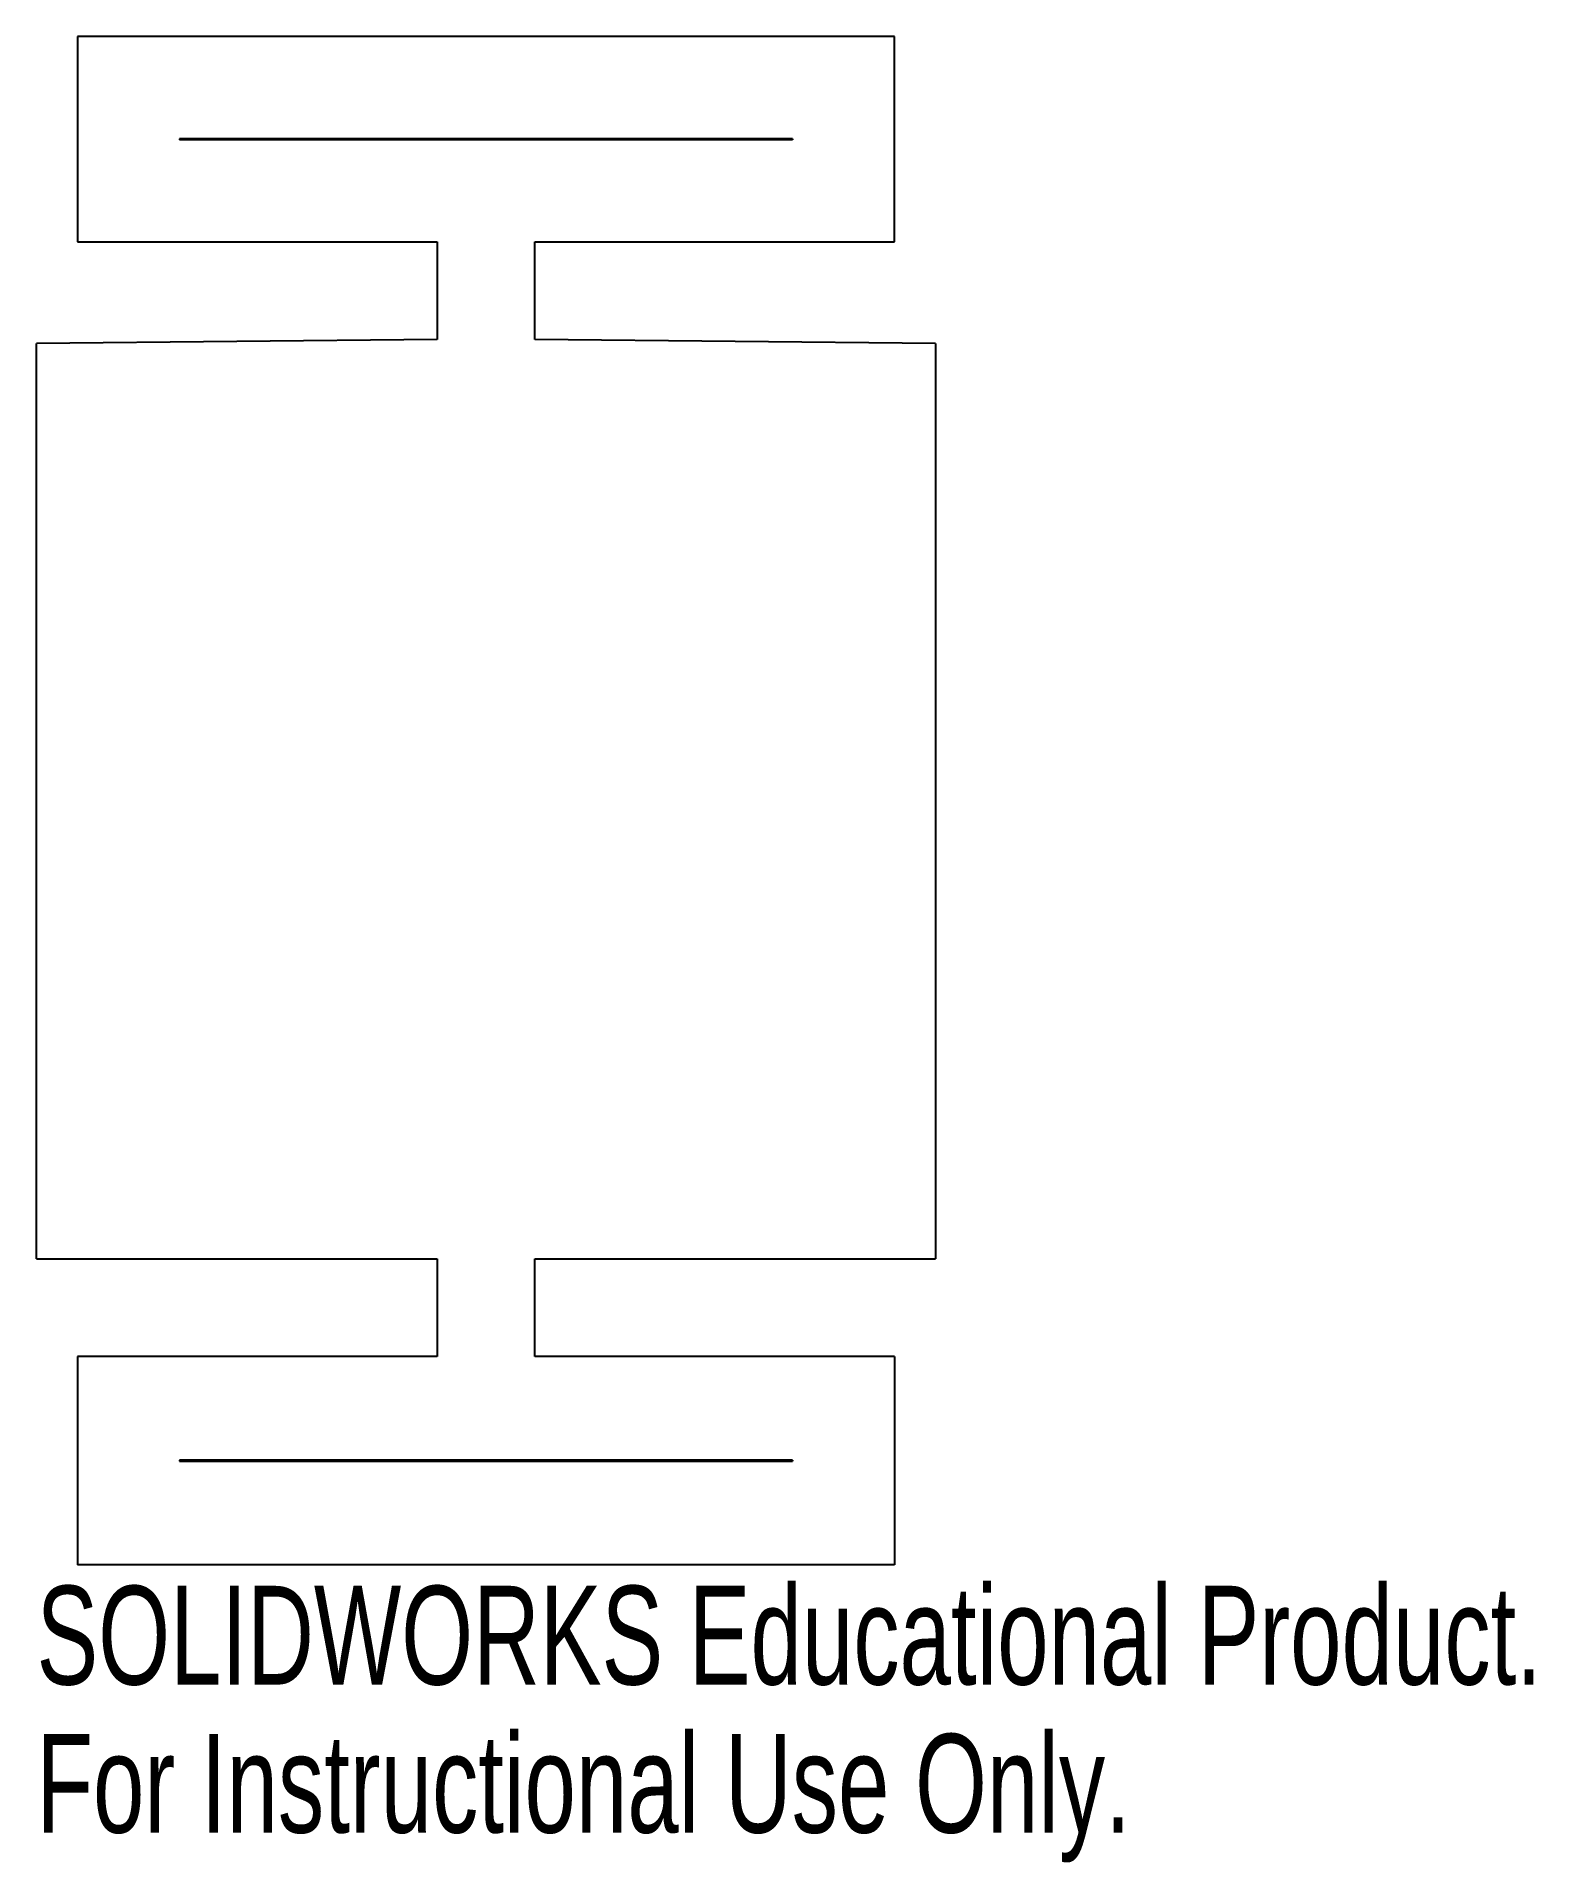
# Model space of a CAD drawing. Header units: inches. Extents: x -1.85 to 1.03, y -3.12 to 0.4.
import ezdxf

# ---------------------------------------------------------------- set-up
doc = ezdxf.new("R2010")
doc.units = ezdxf.units.IN
doc.header["$MEASUREMENT"] = 0
doc.styles.add('SLDTEXTSTYLE0', font='TXT', dxfattribs={"width": 0.7})

msp = doc.modelspace()

# ---------------------------------------------------------------- linework, layer by layer
at = {"color": 7, "linetype": 'Continuous', "lineweight": 25}
for p, q in [((-0.1969, 0.3957), (-1.7717, 0.3957)), ((-1.7717, 0.3957), (-1.7717, 0)), ((-0.1969, 0), (-0.1969, 0.3957)), ((-1.5748, 0.1988), (-1.5748, 0.1969)), ((-0.3937, 0.1988), (-1.5748, 0.1988)), ((-0.3937, 0.1969), (-1.5748, 0.1969)), ((-0.3937, 0.1988), (-0.3937, 0.1969)), ((-1.7717, 0), (-1.0783, 0)), ((-1.0783, 0), (-1.0783, -0.188)), ((-0.8903, -0.188), (-0.8903, 0)), ((-0.8903, 0), (-0.1969, 0)), ((-1.0783, -0.188), (-1.8504, -0.1957)), ((-1.8504, -1.9597), (-1.8504, -0.1957)), ((-0.1181, -0.1957), (-0.8903, -0.188)), ((-0.1181, -0.1957), (-0.1181, -1.9597)), ((-1.8504, -1.9597), (-1.0783, -1.9597)), ((-1.0783, -1.9597), (-1.0783, -2.1477)), ((-0.8903, -2.1477), (-0.8903, -1.9597)), ((-0.8903, -1.9597), (-0.1181, -1.9597)), ((-1.0783, -2.1477), (-1.7717, -2.1477)), ((-1.7717, -2.1477), (-1.7717, -2.5496)), ((-0.1969, -2.1477), (-0.8903, -2.1477)), ((-0.1969, -2.1477), (-0.1969, -2.5496)), ((-1.5748, -2.3477), (-1.5748, -2.3496)), ((-0.3937, -2.3477), (-1.5748, -2.3477)), ((-1.5748, -2.3496), (-0.3937, -2.3496)), ((-0.3937, -2.3477), (-0.3937, -2.3496)), ((-0.1969, -2.5496), (-1.7717, -2.5496))]:
    msp.add_line(p, q, dxfattribs=at)

# ---------------------------------------------------------------- texts
at = {"color": 7, "linetype": 'Continuous', "char_height": 0.1903, "attachment_point": 1, "style": 'SLDTEXTSTYLE0'}
for s, insert in [('SOLIDWORKS Educational Product.', (-1.8504, -2.5898)), ('For Instructional Use Only.', (-1.8504, -2.8752))]:
    msp.add_mtext(s, dxfattribs=dict(at, insert=insert))

doc.saveas('drawing.dxf')
